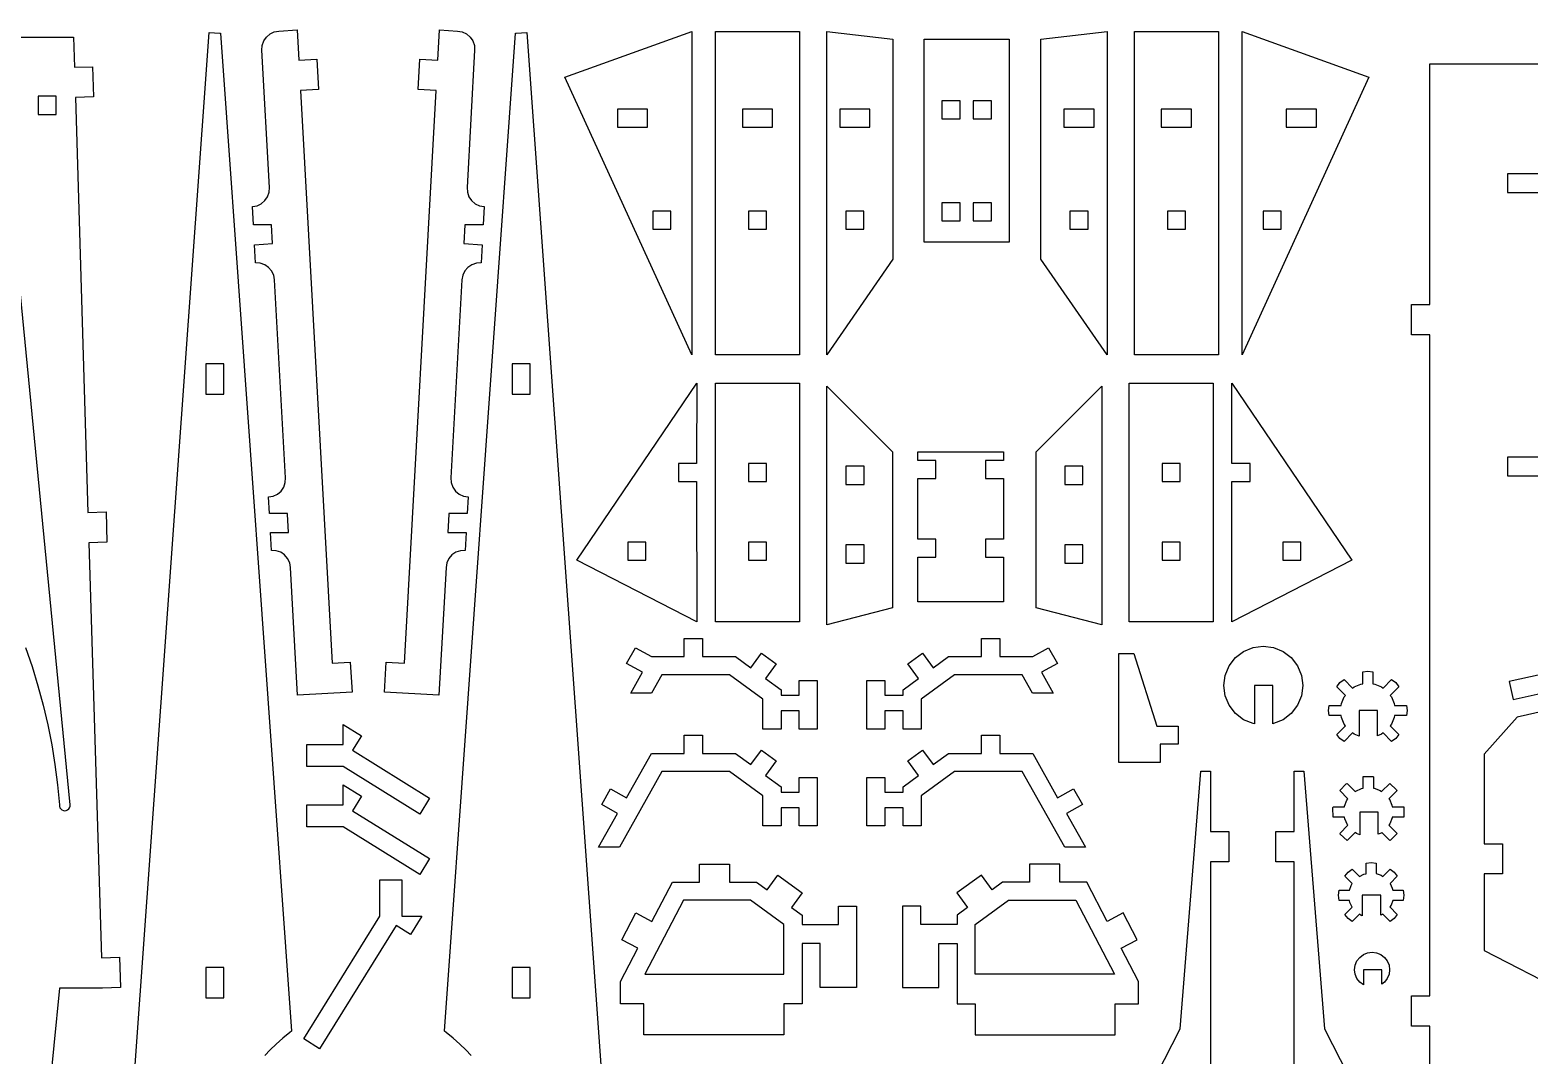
# Model space of a CAD drawing. Extents: x 0 to 730, y 0 to 480.
# Drawn here: x 333.2 to 581.2, y 170 to 339.4 of the extents above; entities that cross this region are included whole.
import ezdxf

# ---------------------------------------------------------------- set-up
doc = ezdxf.new("R2010")
doc.units = 0
doc.header["$MEASUREMENT"] = 0
doc.layers.add('CUT', color=62, linetype='CONTINUOUS')

msp = doc.modelspace()

# ---------------------------------------------------------------- linework, layer by layer
at = {"layer": 'CUT'}
for points in [[(332.49, 237.36), (333.57, 234.2), (334.54, 231), (335.41, 227.78), (336.17, 224.53), (336.81, 221.25), (337.35, 217.96), (337.78, 214.64), (338.1, 211.32), (338.11, 211.07), (338.18, 210.84), (338.32, 210.64), (338.51, 210.48), (338.74, 210.38), (338.98, 210.35), (339.22, 210.38), (339.45, 210.48), (339.64, 210.64), (339.77, 210.84), (339.85, 211.07), (339.86, 211.32), (327.46, 338.27), (340.43, 338.27), (340.58, 333.27), (343.58, 333.36), (343.73, 328.37), (340.73, 328.28), (342.81, 259.65), (345.81, 259.74), (345.96, 254.74), (342.96, 254.65), (345.04, 186.02), (348.04, 186.11), (348.19, 181.12), (345.19, 181.02), (338.1, 181.02), (334.37, 143.06)], [(349.19, 148.33), (362.87, 339.05), (364.61, 338.91), (364.74, 338.92), (376.5, 173.9), (376.2, 173.68), (375.02, 172.72), (373.94, 171.76), (372.96, 170.81), (372.07, 169.85)], [(406.2, 169.85), (405.32, 170.81), (404.33, 171.76), (403.25, 172.72), (402.07, 173.68), (401.78, 173.9), (413.54, 338.92), (413.67, 338.91), (415.41, 339.05), (429.09, 148.33)], [(564.78, 116.02), (564.78, 174.71), (561.78, 174.71), (561.78, 179.71), (564.78, 179.71), (564.78, 289.05), (561.78, 289.05), (561.78, 294.05), (564.78, 294.05), (564.78, 333.85), (585.51, 333.85)], [(585.51, 315.67), (577.64, 315.67), (577.64, 312.57), (585.51, 312.57)], [(585.51, 268.83), (577.64, 268.83), (577.64, 265.73), (585.51, 265.73)], [(588.51, 234.04), (577.91, 231.69), (578.56, 228.76), (588.51, 230.96)], [(588.51, 227.89), (579.21, 225.83), (573.8, 219.72), (573.8, 204.89), (576.8, 204.89), (576.8, 199.89), (573.8, 199.89), (573.8, 187.22), (587.06, 180.42)]]:
    msp.add_lwpolyline(points, dxfattribs=at)
for points in [[(373.36, 304.11), (373.18, 307.24), (370.18, 307.24), (370.01, 310.24), (370.78, 310.38), (371.49, 310.72), (372.08, 311.23), (372.52, 311.88), (372.78, 312.62), (372.84, 313.4), (371.58, 336.11), (371.64, 336.89), (371.9, 337.63), (372.34, 338.28), (372.94, 338.79), (373.64, 339.13), (374.41, 339.27), (377.41, 339.44), (377.68, 334.45), (380.68, 334.61), (380.96, 329.62), (377.96, 329.46), (383.21, 234.77), (386.21, 234.93), (386.49, 229.94), (377.5, 229.44), (376.33, 250.56), (376.18, 251.33), (375.84, 252.04), (375.33, 252.63), (374.69, 253.07), (373.95, 253.33), (373.17, 253.39), (373, 256.36), (376.01, 256.36), (375.84, 259.36), (375.84, 259.49), (372.84, 259.5), (372.68, 262.22), (373.45, 262.36), (374.15, 262.7), (374.75, 263.21), (375.19, 263.86), (375.45, 264.6), (375.51, 265.38), (373.69, 298.12), (373.54, 298.89), (373.2, 299.6), (372.69, 300.19), (372.05, 300.63), (371.31, 300.89), (370.53, 300.95), (370.36, 303.94)], [(400.86, 229.44), (391.88, 229.94), (392.16, 234.93), (395.15, 234.77), (400.41, 329.46), (397.41, 329.62), (397.69, 334.61), (400.68, 334.45), (400.96, 339.44), (403.96, 339.27), (404.72, 339.13), (405.43, 338.79), (406.02, 338.28), (406.47, 337.63), (406.73, 336.89), (406.78, 336.11), (405.52, 313.4), (405.58, 312.62), (405.84, 311.88), (406.28, 311.23), (406.88, 310.72), (407.58, 310.38), (408.35, 310.24), (408.19, 307.24), (405.18, 307.24), (405.01, 304.11), (408, 303.94), (407.84, 300.95), (407.06, 300.89), (406.32, 300.63), (405.67, 300.19), (405.16, 299.6), (404.82, 298.89), (404.68, 298.12), (402.86, 265.38), (402.92, 264.6), (403.18, 263.86), (403.62, 263.21), (404.21, 262.7), (404.92, 262.36), (405.69, 262.22), (405.53, 259.5), (402.52, 259.49), (402.52, 259.36), (402.36, 256.36), (405.36, 256.36), (405.2, 253.39), (404.42, 253.33), (403.68, 253.07), (403.03, 252.63), (402.52, 252.04), (402.18, 251.33), (402.04, 250.56)], [(442.71, 339.17), (442.71, 285.72), (421.72, 331.64)], [(460.52, 339.17), (460.52, 285.72), (446.61, 285.72), (446.61, 339.17)], [(475.96, 337.91), (475.96, 301.57), (465.02, 285.72), (465.02, 339.17)], [(495.19, 337.91), (495.19, 304.33), (481.16, 304.33), (481.16, 337.91)], [(500.46, 337.91), (511.41, 339.17), (511.41, 285.72), (500.46, 301.57)], [(529.82, 339.17), (529.82, 285.72), (515.91, 285.72), (515.91, 339.17)], [(533.72, 339.17), (554.71, 331.64), (533.72, 285.72)], [(337.56, 328.48), (334.56, 328.48), (334.56, 325.48), (337.56, 325.48)], [(484.08, 327.73), (484.08, 324.73), (487.08, 324.73), (487.08, 327.73)], [(489.27, 324.73), (492.27, 324.73), (492.27, 327.73), (489.27, 327.73)], [(435.39, 323.37), (435.39, 326.37), (430.39, 326.37), (430.39, 323.37)], [(456.06, 323.37), (456.06, 326.37), (451.06, 326.37), (451.06, 323.37)], [(467.17, 323.37), (472.17, 323.37), (472.17, 326.37), (467.17, 326.37)], [(504.26, 323.37), (509.26, 323.37), (509.26, 326.37), (504.26, 326.37)], [(520.37, 326.37), (520.37, 323.37), (525.37, 323.37), (525.37, 326.37)], [(541.04, 326.37), (541.04, 323.37), (546.04, 323.37), (546.04, 326.37)], [(487.08, 310.86), (484.08, 310.86), (484.08, 307.86), (487.08, 307.86)], [(489.27, 307.86), (492.27, 307.86), (492.27, 310.86), (489.27, 310.86)], [(436.24, 309.5), (436.24, 306.5), (439.24, 306.5), (439.24, 309.5)], [(455.06, 309.5), (452.06, 309.5), (452.06, 306.5), (455.06, 306.5)], [(468.17, 309.5), (468.17, 306.5), (471.17, 306.5), (471.17, 309.5)], [(508.26, 306.5), (508.26, 309.5), (505.26, 309.5), (505.26, 306.5)], [(524.37, 309.5), (521.37, 309.5), (521.37, 306.5), (524.37, 306.5)], [(540.19, 306.5), (540.19, 309.5), (537.19, 309.5), (537.19, 306.5)], [(365.3, 284.24), (362.3, 284.24), (362.3, 279.24), (365.3, 279.24)], [(415.97, 284.24), (412.97, 284.24), (412.97, 279.24), (415.97, 279.24)], [(443.51, 241.57), (423.69, 251.77), (443.51, 281.02), (443.5, 267.77), (440.51, 267.77), (440.51, 264.77), (443.5, 264.77)], [(446.61, 241.57), (446.61, 281.02), (460.52, 281.02), (460.52, 241.57)], [(475.88, 243.91), (465.02, 241.09), (465.02, 280.54), (475.88, 269.7)], [(510.54, 280.54), (510.54, 241.09), (499.68, 243.91), (499.68, 269.7)], [(528.95, 281.02), (528.95, 241.57), (515.04, 241.57), (515.04, 281.02)], [(532.05, 241.57), (532.06, 264.77), (535.05, 264.77), (535.05, 267.77), (532.06, 267.77), (532.05, 281.02), (551.87, 251.77)], [(494.27, 269.7), (494.27, 268.27), (491.27, 268.27), (491.27, 265.27), (494.27, 265.27), (494.27, 255.27), (491.27, 255.27), (491.27, 252.27), (494.27, 252.27), (494.27, 244.89), (480.08, 244.89), (480.08, 252.27), (483.08, 252.27), (483.08, 255.27), (480.08, 255.27), (480.08, 265.27), (483.08, 265.27), (483.08, 268.27), (480.08, 268.27), (480.08, 269.7)], [(455.06, 264.77), (455.06, 267.77), (452.06, 267.77), (452.06, 264.77)], [(471.19, 264.29), (471.19, 267.29), (468.19, 267.29), (468.19, 264.29)], [(504.38, 267.29), (504.38, 264.29), (507.37, 264.29), (507.37, 267.29)], [(520.5, 267.77), (520.5, 264.77), (523.5, 264.77), (523.5, 267.77)], [(435.1, 254.77), (432.1, 254.77), (432.1, 251.77), (435.1, 251.77)], [(455.06, 254.77), (452.06, 254.77), (452.06, 251.77), (455.06, 251.77)], [(471.19, 254.29), (468.19, 254.29), (468.19, 251.29), (471.19, 251.29)], [(507.37, 254.29), (504.38, 254.29), (504.38, 251.29), (507.37, 251.29)], [(523.5, 254.77), (520.5, 254.77), (520.5, 251.77), (523.5, 251.77)], [(543.46, 254.77), (540.46, 254.77), (540.46, 251.77), (543.46, 251.77)], [(449.91, 235.84), (452.47, 233.97), (454.24, 236.4), (456.66, 234.63), (454.9, 232.21), (457.46, 230.34), (457.46, 229.44), (460.46, 229.44), (460.46, 231.86), (463.46, 231.86), (463.46, 223.85), (460.46, 223.85), (460.46, 226.85), (457.46, 226.85), (457.46, 223.85), (454.46, 223.85), (454.46, 228.81), (448.93, 232.84), (437.76, 232.84), (436.04, 229.79), (432.6, 229.79), (434.53, 233.23), (431.92, 234.7), (433.39, 237.3), (436.01, 235.84), (441.46, 235.84), (441.46, 238.84), (444.46, 238.84), (444.46, 235.84)], [(500.57, 233.23), (502.5, 229.79), (499.06, 229.79), (497.34, 232.84), (486.17, 232.84), (480.65, 228.81), (480.65, 223.85), (477.65, 223.85), (477.65, 226.85), (474.65, 226.85), (474.65, 223.85), (471.65, 223.85), (471.65, 231.86), (474.65, 231.86), (474.65, 229.44), (477.65, 229.44), (477.65, 230.34), (480.21, 232.21), (478.44, 234.63), (480.86, 236.4), (482.63, 233.97), (485.19, 235.84), (490.64, 235.84), (490.64, 238.84), (493.64, 238.84), (493.64, 235.84), (499.1, 235.84), (501.72, 237.3), (503.18, 234.7)], [(515.84, 236.33), (519.64, 224.33), (523.18, 224.33), (523.18, 221.33), (520.18, 221.33), (520.18, 218.33), (513.33, 218.33), (513.33, 236.33)], [(535.79, 231.04), (535.79, 224.73), (535.55, 224.74), (533.98, 225.4), (532.63, 226.43), (531.59, 227.78), (530.94, 229.36), (530.71, 231.04), (530.94, 232.73), (531.59, 234.3), (532.63, 235.66), (533.98, 236.69), (535.55, 237.34), (537.24, 237.57), (538.93, 237.34), (540.5, 236.69), (541.85, 235.66), (542.89, 234.3), (543.54, 232.73), (543.76, 231.04), (543.54, 229.36), (542.89, 227.78), (541.85, 226.43), (540.5, 225.4), (538.93, 224.74), (538.84, 224.73), (538.84, 231.04)], [(553.68, 233.32), (554.52, 233.43), (555.37, 233.32), (555.37, 231.3), (555.69, 231.26), (556.78, 230.81), (557.04, 230.61), (558.46, 232.04), (559.14, 231.52), (559.66, 230.85), (558.23, 229.42), (558.43, 229.16), (558.88, 228.08), (558.92, 227.75), (560.94, 227.75), (561.05, 226.91), (560.94, 226.07), (558.92, 226.07), (558.88, 225.74), (558.43, 224.66), (558.23, 224.4), (559.66, 222.97), (559.14, 222.3), (558.46, 221.78), (557.04, 223.21), (556.78, 223.01), (556.13, 222.74), (556.13, 226.91), (553.08, 226.91), (553.08, 222.68), (552.27, 223.01), (552.01, 223.21), (550.59, 221.78), (549.91, 222.3), (549.39, 222.97), (550.82, 224.4), (550.62, 224.66), (550.17, 225.74), (550.13, 226.07), (548.11, 226.07), (548, 226.91), (548.11, 227.75), (550.13, 227.75), (550.17, 228.08), (550.62, 229.16), (550.82, 229.42), (549.39, 230.85), (549.91, 231.52), (550.59, 232.04), (552.01, 230.61), (552.27, 230.81), (553.36, 231.26), (553.68, 231.3)], [(386.58, 220.33), (399.33, 212.43), (397.7, 209.8), (385.02, 217.67), (379.02, 217.67), (379.02, 221.3), (385.02, 221.3), (385.03, 224.62), (388.07, 222.73)], [(436.01, 219.83), (441.46, 219.83), (441.46, 222.83), (444.46, 222.83), (444.46, 219.83), (449.91, 219.83), (452.47, 217.96), (454.24, 220.38), (456.66, 218.61), (454.9, 216.19), (457.46, 214.32), (457.46, 213.42), (460.46, 213.42), (460.46, 215.85), (463.46, 215.85), (463.46, 207.83), (460.46, 207.83), (460.46, 210.83), (457.46, 210.83), (457.46, 207.83), (454.46, 207.83), (454.46, 212.8), (448.93, 216.83), (437.76, 216.83), (430.73, 204.33), (427.28, 204.33), (430.41, 209.88), (427.8, 211.35), (429.27, 213.97), (431.88, 212.5)], [(493.64, 219.83), (499.1, 219.83), (503.22, 212.5), (505.84, 213.97), (507.31, 211.35), (504.69, 209.88), (507.82, 204.33), (504.38, 204.33), (497.34, 216.83), (486.17, 216.83), (480.65, 212.8), (480.65, 207.83), (477.65, 207.83), (477.65, 210.83), (474.65, 210.83), (474.65, 207.83), (471.65, 207.83), (471.65, 215.85), (474.65, 215.85), (474.65, 213.42), (477.65, 213.42), (477.65, 214.32), (480.21, 216.19), (478.44, 218.61), (480.86, 220.38), (482.63, 217.96), (485.19, 219.83), (490.64, 219.83), (490.64, 222.83), (493.64, 222.83)], [(526.9, 216.9), (528.53, 216.9), (528.53, 206.9), (531.53, 206.9), (531.53, 201.9), (528.53, 201.9), (528.53, 162.39), (531.53, 162.39), (531.53, 157.39), (528.53, 157.39), (528.53, 147.39), (510.44, 147.36), (510.44, 148.69), (523.49, 174.29)], [(542.33, 147.39), (542.33, 157.39), (539.33, 157.39), (539.33, 162.39), (542.33, 162.39), (542.33, 201.9), (539.33, 201.9), (539.33, 206.9), (542.33, 206.9), (542.33, 216.9), (543.96, 216.9), (547.37, 174.29), (560.42, 148.69), (560.42, 147.36)], [(556.58, 213.69), (556.81, 213.51), (558.17, 214.87), (559.27, 213.79), (559.35, 213.66), (558.02, 212.33), (558.1, 212.23), (558.52, 211.26), (558.56, 210.98), (560.48, 210.98), (560.5, 209.43), (560.46, 209.29), (558.58, 209.29), (558.56, 209.16), (558.18, 208.18), (558.01, 207.94), (559.36, 206.59), (558.28, 205.49), (558.15, 205.41), (556.82, 206.74), (556.73, 206.66), (556.23, 206.44), (556.23, 210.13), (553.18, 210.13), (553.18, 206.38), (552.67, 206.58), (552.44, 206.75), (551.09, 205.4), (549.98, 206.48), (549.94, 206.54), (549.89, 206.59), (551.23, 207.93), (551.16, 208.03), (550.73, 209), (550.69, 209.29), (548.78, 209.29), (548.76, 210.83), (548.79, 210.98), (550.67, 210.98), (550.69, 211.1), (551.07, 212.09), (551.24, 212.32), (549.89, 213.67), (550.97, 214.78), (551.1, 214.85), (552.43, 213.52), (552.53, 213.6), (553.5, 214.03), (553.78, 214.07), (553.78, 215.98), (555.33, 216), (555.47, 215.96), (555.47, 214.08), (555.59, 214.07)], [(386.58, 210.33), (399.33, 202.43), (397.7, 199.8), (385.02, 207.66), (379.02, 207.66), (379.02, 211.3), (385.02, 211.3), (385.03, 214.62), (388.07, 212.73)], [(453.41, 198.53), (455.15, 197.27), (456.91, 199.7), (460.96, 196.77), (459.2, 194.34), (460.95, 193.08), (460.95, 191.55), (466.95, 191.55), (466.95, 194.55), (469.95, 194.55), (469.95, 181.13), (463.95, 181.13), (463.95, 188.41), (460.95, 188.41), (460.95, 178.41), (457.95, 178.41), (457.95, 173.29), (434.78, 173.29), (434.78, 178.41), (430.9, 178.41), (430.9, 182.09), (433.79, 187.62), (431.13, 189.01), (433.45, 193.44), (436.11, 192.05), (439.5, 198.53), (443.95, 198.53), (443.95, 201.53), (448.95, 201.53), (448.95, 198.53)], [(494.11, 198.53), (492.37, 197.27), (490.61, 199.7), (486.56, 196.77), (488.32, 194.34), (486.57, 193.08), (486.57, 191.55), (480.57, 191.55), (480.57, 194.55), (477.57, 194.55), (477.57, 181.13), (483.57, 181.13), (483.57, 188.41), (486.57, 188.41), (486.57, 178.41), (489.57, 178.41), (489.57, 173.29), (512.74, 173.29), (512.74, 178.41), (516.62, 178.41), (516.62, 182.09), (513.73, 187.62), (516.38, 189.01), (514.07, 193.44), (511.41, 192.05), (508.02, 198.53), (503.57, 198.53), (503.57, 201.53), (498.57, 201.53), (498.57, 198.53)], [(551.94, 194.42), (551.56, 195.18), (551.5, 195.52), (549.78, 195.52), (549.67, 196.36), (549.78, 197.2), (551.48, 197.2), (551.76, 198), (551.95, 198.29), (550.73, 199.5), (551.25, 200.18), (551.93, 200.7), (553.13, 199.49), (553.89, 199.87), (554.23, 199.93), (554.23, 201.65), (555.07, 201.76), (555.91, 201.65), (555.91, 199.95), (556.71, 199.67), (557, 199.48), (558.22, 200.7), (558.89, 200.18), (559.41, 199.5), (558.2, 198.3), (558.58, 197.54), (558.64, 197.2), (560.36, 197.2), (560.47, 196.36), (560.36, 195.52), (558.66, 195.52), (558.39, 194.72), (558.19, 194.43), (559.41, 193.21), (558.89, 192.54), (558.22, 192.02), (557.01, 193.23), (556.67, 193.06), (556.67, 196.36), (553.62, 196.36), (553.62, 192.98), (553.43, 193.04), (553.14, 193.24), (551.93, 192.02), (551.25, 192.54), (550.73, 193.21)], [(398.06, 192.93), (396.17, 189.88), (393.78, 191.37), (381.13, 170.97), (378.5, 172.6), (391.11, 192.93), (391.11, 198.93), (394.75, 198.93), (394.75, 192.93)], [(441.32, 195.53), (434.92, 183.29), (457.95, 183.29), (457.95, 191.54), (452.43, 195.53)], [(506.2, 195.53), (512.6, 183.29), (489.57, 183.29), (489.57, 191.54), (495.08, 195.53)], [(553.19, 186.1), (553.79, 186.57), (554.49, 186.86), (555.24, 186.95), (555.99, 186.86), (556.69, 186.57), (557.29, 186.1), (557.75, 185.5), (558.04, 184.8), (558.14, 184.05), (558.04, 183.3), (557.75, 182.6), (557.29, 182), (556.84, 181.66), (556.84, 184.05), (553.79, 184.05), (553.79, 181.54), (553.19, 182), (552.73, 182.6), (552.44, 183.3), (552.34, 184.05), (552.44, 184.8), (552.73, 185.5)], [(365.3, 184.4), (362.3, 184.4), (362.3, 179.4), (365.3, 179.4)], [(415.97, 184.4), (412.97, 184.4), (412.97, 179.4), (415.97, 179.4)]]:
    msp.add_lwpolyline(points, close=True, dxfattribs=at)

doc.saveas('drawing.dxf')
